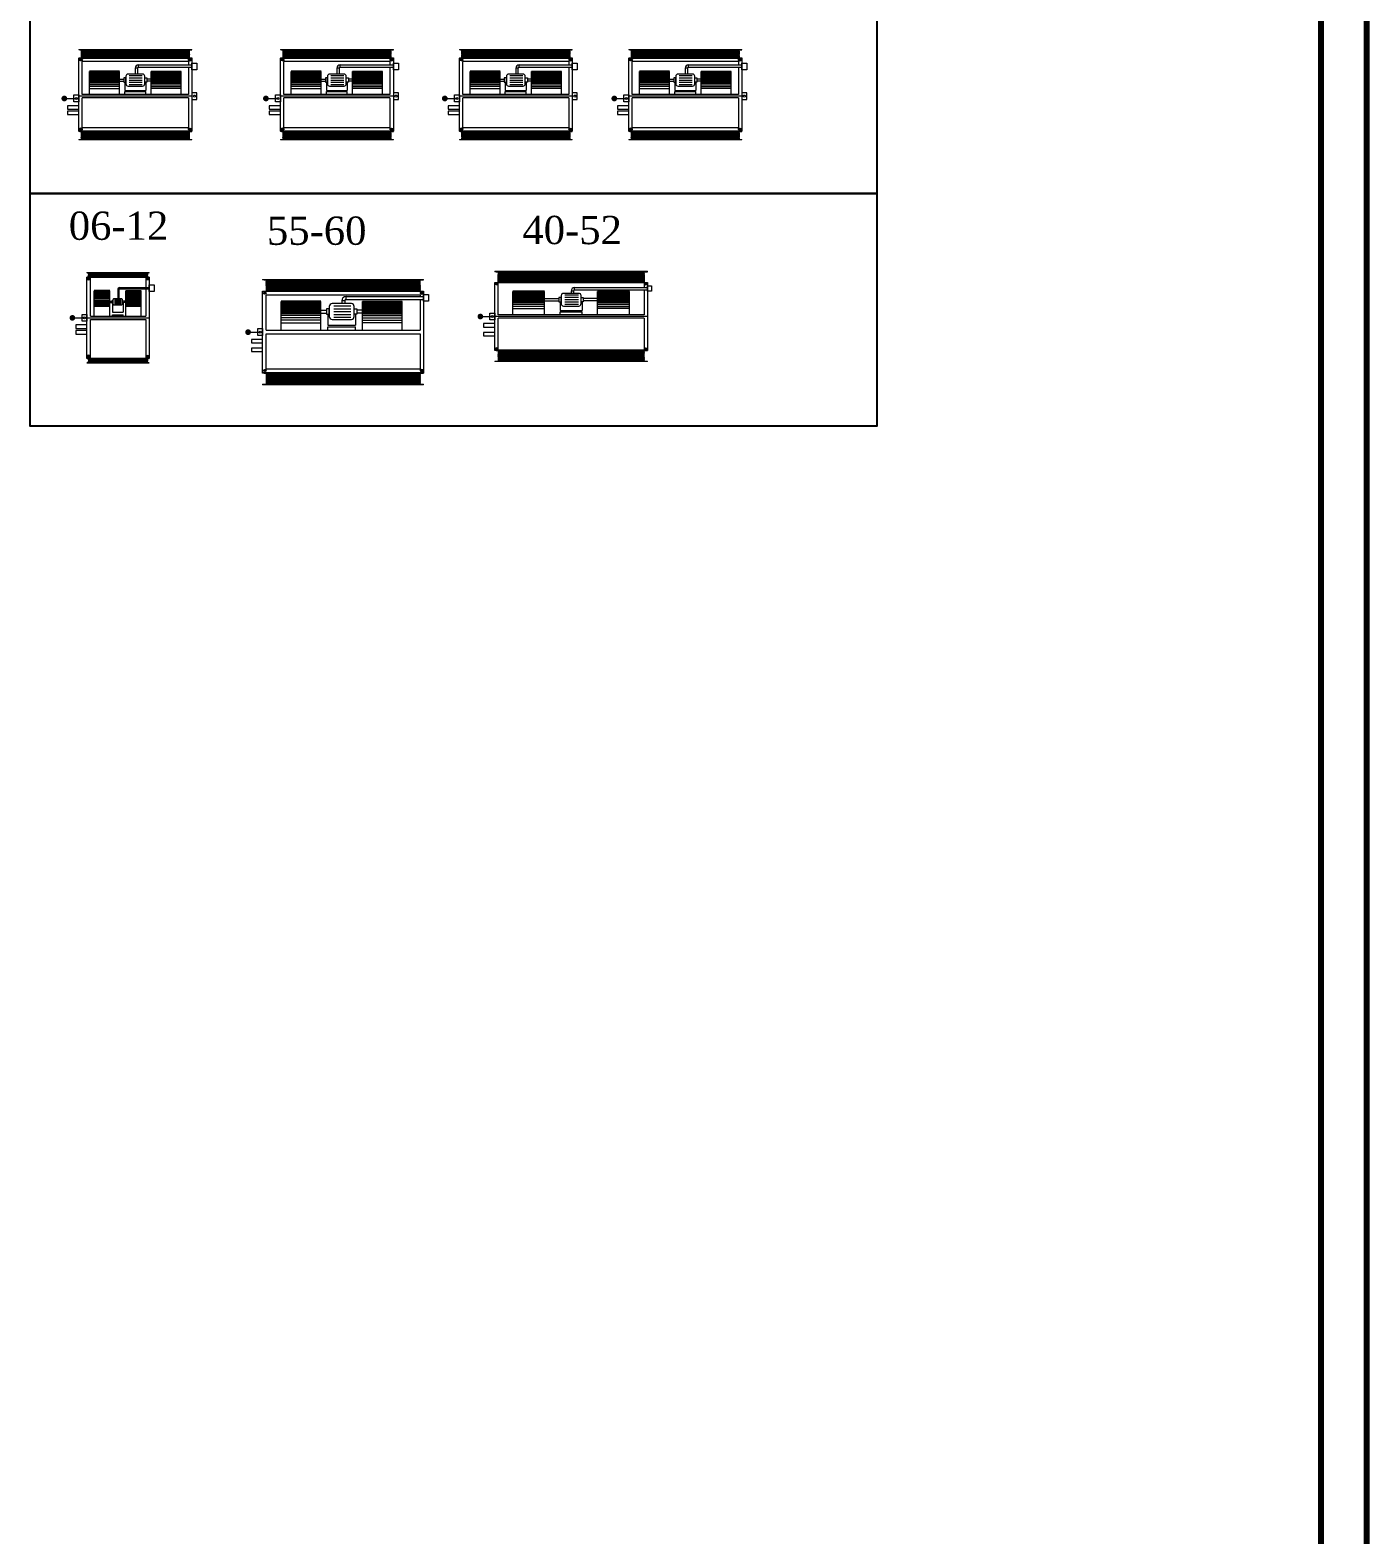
# Model space of a CAD drawing. Extents: x 847 to 949, y 444 to 823.
# Drawn here: x 931.52 to 943.35, y 785.35 to 798.67 of the extents above; entities that cross this region are included whole.
import ezdxf

# ---------------------------------------------------------------- set-up
doc = ezdxf.new("R2010")
doc.units = 0
doc.header["$MEASUREMENT"] = 0
doc.linetypes.add('DASHDOT', pattern=[25.4, 12.7, -6.35, 0, -6.35])
for name, color, linetype in [('01_AC-EQUIP', 206, 'CONTINUOUS'), ('M-DUCT-SA', 5, 'CONTINUOUS'), ('M-EQBMNT', 21, 'CONTINUOUS')]:
    doc.layers.add(name, color=color, linetype=linetype)
doc.layers.add('AC-TEXT', color=15, linetype='CONTINUOUS', lineweight=30)
doc.layers.add('UG-BORDER', color=20, linetype='CONTINUOUS', lineweight=80)
doc.styles.add('AC', font='romans.shx', dxfattribs={"height": 0.2})

# ---------------------------------------------------------------- blocks, each defined once
blk = doc.blocks.new('A$C56630B5C')
at = {"layer": '01_AC-EQUIP', "color": 2, "lineweight": 20}
for p, q in [((0.153, 0.799), (1.153, 0.799)), ((0.153, 0.799), (0.153, 0.796)), ((1.153, 0.796), (1.153, 0.799)), ((1.124, 0.796), (0.153, 0.796)), ((0.153, 0.726), (1.153, 0.726)), ((0.153, 0.726), (0.153, 0.723)), ((1.153, 0.723), (0.153, 0.723)), ((0.162, 0.796), (1.153, 0.796)), ((0.162, 0.726), (1.153, 0.726)), ((0.172, 0.793), (0.182, 0.796)), ((0.172, 0.793), (0.182, 0.789)), ((0.172, 0.786), (0.182, 0.789)), ((0.172, 0.786), (0.182, 0.783)), ((0.172, 0.78), (0.182, 0.783)), ((0.172, 0.78), (0.182, 0.777)), ((0.172, 0.774), (0.182, 0.777)), ((0.172, 0.774), (0.182, 0.77)), ((0.172, 0.767), (0.182, 0.77)), ((0.172, 0.767), (0.182, 0.764)), ((0.172, 0.761), (0.182, 0.764)), ((0.172, 0.761), (0.182, 0.758)), ((0.172, 0.755), (0.182, 0.758)), ((0.172, 0.755), (0.182, 0.751)), ((0.172, 0.748), (0.182, 0.751)), ((0.172, 0.748), (0.182, 0.745)), ((0.172, 0.742), (0.182, 0.745)), ((0.172, 0.742), (0.182, 0.739)), ((0.172, 0.736), (0.182, 0.739)), ((0.172, 0.736), (0.182, 0.732)), ((0.172, 0.729), (0.182, 0.732)), ((0.172, 0.729), (0.182, 0.726)), ((0.182, 0.789), (1.124, 0.789)), ((0.182, 0.783), (1.124, 0.783)), ((0.182, 0.777), (1.124, 0.777)), ((0.182, 0.77), (1.124, 0.77)), ((0.182, 0.764), (1.124, 0.764)), ((0.182, 0.758), (1.124, 0.758)), ((0.182, 0.751), (1.124, 0.751)), ((0.182, 0.745), (1.124, 0.745)), ((0.182, 0.739), (1.124, 0.739)), ((0.182, 0.732), (1.124, 0.732)), ((1.134, 0.793), (1.124, 0.796)), ((1.134, 0.793), (1.124, 0.789)), ((1.134, 0.786), (1.124, 0.789)), ((1.134, 0.786), (1.124, 0.783)), ((1.134, 0.78), (1.124, 0.783)), ((1.134, 0.78), (1.124, 0.777)), ((1.134, 0.774), (1.124, 0.777)), ((1.134, 0.774), (1.124, 0.77)), ((1.134, 0.767), (1.124, 0.77)), ((1.134, 0.767), (1.124, 0.764)), ((1.134, 0.761), (1.124, 0.764)), ((1.134, 0.761), (1.124, 0.758)), ((1.134, 0.755), (1.124, 0.758)), ((1.134, 0.755), (1.124, 0.751)), ((1.134, 0.748), (1.124, 0.751)), ((1.134, 0.748), (1.124, 0.745)), ((1.134, 0.742), (1.124, 0.745)), ((1.134, 0.742), (1.124, 0.739)), ((1.134, 0.736), (1.124, 0.739)), ((1.134, 0.736), (1.124, 0.732)), ((1.134, 0.729), (1.124, 0.732)), ((1.134, 0.729), (1.124, 0.726)), ((1.153, 0.723), (1.153, 0.726)), ((0.153, 0.077), (1.153, 0.077)), ((0.153, 0.077), (0.153, 0.073)), ((1.124, 0.073), (0.153, 0.073)), ((0.153, 0.004), (1.153, 0.004)), ((0.153, 0.004), (0.153, 0)), ((0.162, 0.073), (1.153, 0.073)), ((0.162, 0.004), (1.153, 0.004)), ((0.172, 0.07), (0.182, 0.073)), ((0.172, 0.07), (0.182, 0.067)), ((0.172, 0.064), (0.182, 0.067)), ((0.172, 0.064), (0.182, 0.06)), ((0.172, 0.057), (0.182, 0.06)), ((0.172, 0.057), (0.182, 0.054)), ((0.172, 0.051), (0.182, 0.054)), ((0.172, 0.051), (0.182, 0.048)), ((0.172, 0.045), (0.182, 0.048)), ((0.172, 0.045), (0.182, 0.041)), ((0.172, 0.038), (0.182, 0.041)), ((0.172, 0.038), (0.182, 0.035)), ((0.172, 0.032), (0.182, 0.035)), ((0.172, 0.032), (0.182, 0.029)), ((0.172, 0.026), (0.182, 0.029)), ((0.172, 0.026), (0.182, 0.023)), ((0.172, 0.019), (0.182, 0.023)), ((0.172, 0.019), (0.182, 0.016)), ((0.172, 0.013), (0.182, 0.016)), ((0.172, 0.013), (0.182, 0.01)), ((0.172, 0.007), (0.182, 0.01)), ((0.172, 0.007), (0.182, 0.004)), ((0.182, 0.067), (1.124, 0.067)), ((0.182, 0.06), (1.124, 0.06)), ((0.182, 0.054), (1.124, 0.054)), ((0.182, 0.048), (1.124, 0.048)), ((0.182, 0.041), (1.124, 0.041)), ((0.182, 0.035), (1.124, 0.035)), ((0.182, 0.029), (1.124, 0.029)), ((0.182, 0.023), (1.124, 0.023)), ((0.182, 0.016), (1.124, 0.016)), ((0.182, 0.01), (1.124, 0.01)), ((1.134, 0.07), (1.124, 0.073)), ((1.134, 0.07), (1.124, 0.067)), ((1.134, 0.064), (1.124, 0.067)), ((1.134, 0.064), (1.124, 0.06)), ((1.134, 0.057), (1.124, 0.06)), ((1.134, 0.057), (1.124, 0.054)), ((1.134, 0.051), (1.124, 0.054)), ((1.134, 0.051), (1.124, 0.048)), ((1.134, 0.045), (1.124, 0.048)), ((1.134, 0.045), (1.124, 0.041)), ((1.134, 0.038), (1.124, 0.041)), ((1.134, 0.038), (1.124, 0.035)), ((1.134, 0.032), (1.124, 0.035)), ((1.134, 0.032), (1.124, 0.029)), ((1.134, 0.026), (1.124, 0.029)), ((1.134, 0.026), (1.124, 0.023)), ((1.134, 0.019), (1.124, 0.023)), ((1.134, 0.019), (1.124, 0.016)), ((1.134, 0.013), (1.124, 0.016)), ((1.134, 0.013), (1.124, 0.01)), ((1.134, 0.007), (1.124, 0.01)), ((1.134, 0.007), (1.124, 0.004)), ((1.153, 0.073), (1.153, 0.077)), ((1.153, 0), (1.153, 0.004)), ((1.153, 0), (0.153, 0))]:
    blk.add_line(p, q, dxfattribs=at)
at = {"layer": '01_AC-EQUIP', "color": 1, "lineweight": 20}
for p, q in [((0.153, 0.723), (1.153, 0.723)), ((0.154, 0.709), (0.188, 0.709)), ((0.172, 0.72), (0.172, 0.698)), ((1.123, 0.693), (0.183, 0.693)), ((1.153, 0.709), (1.119, 0.709)), ((1.135, 0.72), (1.135, 0.698)), ((0.248, 0.403), (0.248, 0.604)), ((0.513, 0.604), (0.248, 0.604)), ((0.513, 0.603), (0.248, 0.603)), ((0.513, 0.601), (0.248, 0.601)), ((0.513, 0.6), (0.248, 0.6)), ((0.513, 0.597), (0.248, 0.597)), ((0.513, 0.595), (0.248, 0.595)), ((0.513, 0.592), (0.248, 0.592)), ((0.513, 0.589), (0.248, 0.589)), ((0.513, 0.586), (0.248, 0.586)), ((0.513, 0.581), (0.248, 0.581)), ((0.513, 0.575), (0.248, 0.575)), ((0.513, 0.569), (0.248, 0.569)), ((0.513, 0.562), (0.248, 0.562)), ((0.513, 0.555), (0.248, 0.555)), ((0.513, 0.547), (0.248, 0.547)), ((0.513, 0.542), (0.248, 0.542)), ((0.513, 0.536), (0.248, 0.536)), ((0.513, 0.403), (0.513, 0.604)), ((0.513, 0.539), (0.551, 0.539)), ((0.714, 0.566), (0.599, 0.566)), ((0.714, 0.546), (0.599, 0.546)), ((0.653, 0.634), (0.653, 0.583)), ((0.672, 0.634), (0.653, 0.634)), ((0.672, 0.634), (0.672, 0.583)), ((0.682, 0.663), (1.153, 0.663)), ((0.682, 0.644), (0.682, 0.663)), ((0.682, 0.644), (1.153, 0.644)), ((0.792, 0.539), (0.755, 0.539)), ((0.792, 0.403), (0.792, 0.604)), ((0.792, 0.604), (1.058, 0.604)), ((0.792, 0.603), (1.058, 0.603)), ((0.792, 0.601), (1.058, 0.601)), ((0.792, 0.6), (1.058, 0.6)), ((0.792, 0.597), (1.058, 0.597)), ((0.792, 0.595), (1.058, 0.595)), ((0.792, 0.592), (1.058, 0.592)), ((0.792, 0.589), (1.058, 0.589)), ((0.792, 0.586), (1.058, 0.586)), ((0.792, 0.581), (1.058, 0.581)), ((0.792, 0.575), (1.058, 0.575)), ((0.792, 0.569), (1.058, 0.569)), ((0.792, 0.562), (1.058, 0.562)), ((0.792, 0.555), (1.058, 0.555)), ((0.792, 0.547), (1.058, 0.547)), ((0.792, 0.542), (1.058, 0.542)), ((0.792, 0.536), (1.058, 0.536)), ((1.058, 0.403), (1.058, 0.604)), ((0.513, 0.528), (0.248, 0.528)), ((0.513, 0.521), (0.248, 0.521)), ((0.513, 0.514), (0.248, 0.514)), ((0.513, 0.502), (0.248, 0.502)), ((0.513, 0.487), (0.248, 0.487)), ((0.513, 0.473), (0.248, 0.473)), ((0.248, 0.454), (0.513, 0.454)), ((0.513, 0.52), (0.551, 0.52)), ((0.56, 0.511), (0.56, 0.438)), ((0.56, 0.438), (0.745, 0.438)), ((0.56, 0.427), (0.745, 0.427)), ((0.56, 0.403), (0.56, 0.427)), ((0.714, 0.527), (0.599, 0.527)), ((0.714, 0.508), (0.599, 0.508)), ((0.714, 0.488), (0.599, 0.488)), ((0.745, 0.511), (0.745, 0.438)), ((0.745, 0.403), (0.745, 0.427)), ((0.792, 0.52), (0.755, 0.52)), ((0.792, 0.528), (1.058, 0.528)), ((0.792, 0.521), (1.058, 0.521)), ((0.792, 0.514), (1.058, 0.514)), ((0.792, 0.502), (1.058, 0.502)), ((0.792, 0.487), (1.058, 0.487)), ((0.792, 0.473), (1.058, 0.473)), ((1.058, 0.454), (0.792, 0.454)), ((1.153, 0.388), (0.153, 0.388)), ((1.123, 0.373), (0.183, 0.373)), ((1.153, 0.077), (0.153, 0.077)), ((0.154, 0.094), (0.188, 0.094)), ((0.187, 0.092), (0.156, 0.092)), ((0.171, 0.102), (0.171, 0.082)), ((0.172, 0.083), (0.172, 0.105)), ((1.123, 0.107), (0.183, 0.107)), ((1.153, 0.094), (1.119, 0.094)), ((1.135, 0.083), (1.135, 0.105))]:
    blk.add_line(p, q, dxfattribs=at)
at = {"layer": '01_AC-EQUIP', "color": 1, "linetype": 'DASHDOT', "lineweight": 20}
for p, q in [((0.513, 0.547), (0.248, 0.547)), ((0.792, 0.547), (1.058, 0.547))]:
    blk.add_line(p, q, dxfattribs=at)
at = {"layer": '01_AC-EQUIP', "color": 4, "lineweight": 20}
blk.add_line((0.025, 0.367), (0.131, 0.367), dxfattribs=at)
at = {"layer": '01_AC-EQUIP', "color": 1, "lineweight": 20}
for points in [[(0.153, 0.077), (0.153, 0.723)], [(1.123, 0.403), (0.183, 0.403), (0.183, 0.693)], [(1.123, 0.693), (1.123, 0.663)], [(1.153, 0.726), (1.153, 0.077)], [(1.123, 0.644), (1.123, 0.403)], [(0.183, 0.107), (0.183, 0.373)], [(1.123, 0.373), (1.123, 0.107)]]:
    blk.add_lwpolyline(points, dxfattribs=at)
for points in [[(1.197, 0.62), (1.153, 0.62), (1.153, 0.68), (1.197, 0.68)], [(0.569, 0.548), (0.551, 0.548), (0.551, 0.511), (0.569, 0.511)], [(0.736, 0.548), (0.755, 0.548), (0.755, 0.511), (0.736, 0.511)], [(1.197, 0.418), (1.153, 0.418), (1.153, 0.358), (1.197, 0.358)], [(0.109, 0.398), (0.153, 0.398), (0.153, 0.338), (0.109, 0.338)]]:
    blk.add_lwpolyline(points, close=True, dxfattribs=at)
blk.add_lwpolyline([(0.717, 0.583), (0.589, 0.583, 0.414214), (0.569, 0.563), (0.569, 0.496, 0.414214), (0.589, 0.476), (0.717, 0.476, 0.414214), (0.736, 0.496), (0.736, 0.563, 0.414214)], format="xyb", close=True, dxfattribs=at)
at = {"layer": '01_AC-EQUIP', "color": 4, "lineweight": 20, "const_width": 0.0252}
blk.add_lwpolyline([(0.027, 0.354, 1), (0.022, 0.379, 1)], format="xyb", close=True, dxfattribs=at)
at = {"layer": '01_AC-EQUIP', "color": 5, "lineweight": 20}
blk.add_lwpolyline([(0.153, 0.273), (0.153, 0.303), (0.053, 0.303), (0.053, 0.273)], close=True, dxfattribs=at)
at = {"layer": '01_AC-EQUIP', "color": 6, "lineweight": 20}
blk.add_lwpolyline([(0.153, 0.224), (0.153, 0.254), (0.053, 0.254), (0.053, 0.224)], close=True, dxfattribs=at)
at = {"layer": '01_AC-EQUIP', "color": 1, "lineweight": 20}
for centre in [(0.131, 0.367), (1.176, 0.388)]:
    blk.add_circle(centre, 0.00932, dxfattribs=at)
for radius in [0.0291, 0.0097]:
    blk.add_arc((0.682, 0.634), radius, 90.0006, 180.0006, dxfattribs=at)
for centre, major_axis, start_param, end_param in [((0.172, 0.709), (0.0136, 0), -1.570796, 4.712389), ((0.172, 0.709), (0.00775, 0), 3.141593, 9.424778), ((1.135, 0.094), (-0.0136, 0), -1.570796, 4.712389), ((1.135, 0.094), (-0.00775, 0), 3.141593, 9.424778)]:
    blk.add_ellipse(centre, major_axis=major_axis, ratio=0.646018, start_param=start_param, end_param=end_param, dxfattribs=at)
at = {"layer": '01_AC-EQUIP', "color": 1, "lineweight": 20, "extrusion": (0, 0, -1)}
for centre, major_axis, start_param, end_param in [((1.135, 0.709), (-0.0136, 0), -1.570796, 4.712389), ((1.135, 0.709), (-0.00775, 0), 3.141593, 9.424778), ((0.172, 0.094), (0.0136, 0), -1.570796, 4.712389), ((0.171, 0.092), (-0.0124, 0), -1.570796, 4.712389), ((0.172, 0.094), (0.00775, 0), 3.141593, 9.424778), ((0.171, 0.092), (-0.00705, 0), 3.141593, 9.424778)]:
    blk.add_ellipse(centre, major_axis=major_axis, ratio=0.646018, start_param=start_param, end_param=end_param, dxfattribs=at)
at = {"layer": 'M-EQBMNT', "color": 21, "linetype": 'ByBlock', "ltscale": 1.5}
for p, q in [((0.513, 0.604), (0.248, 0.604)), ((0.792, 0.604), (1.058, 0.604))]:
    blk.add_line(p, q, dxfattribs=at)
blk = doc.blocks.new('A$C220E142C')
at = {"layer": '01_AC-EQUIP', "color": 2, "lineweight": 20}
for p, q in [((0.154, 0.8), (0.704, 0.8)), ((0.154, 0.8), (0.154, 0.798)), ((0.704, 0.798), (0.704, 0.8)), ((0.688, 0.798), (0.154, 0.798)), ((0.154, 0.76), (0.704, 0.76)), ((0.154, 0.76), (0.154, 0.758)), ((0.704, 0.758), (0.154, 0.758)), ((0.159, 0.798), (0.704, 0.798)), ((0.159, 0.76), (0.704, 0.76)), ((0.164, 0.796), (0.169, 0.798)), ((0.164, 0.796), (0.169, 0.795)), ((0.164, 0.793), (0.169, 0.795)), ((0.164, 0.793), (0.169, 0.791)), ((0.164, 0.789), (0.169, 0.791)), ((0.164, 0.789), (0.169, 0.788)), ((0.164, 0.786), (0.169, 0.788)), ((0.164, 0.786), (0.169, 0.784)), ((0.164, 0.782), (0.169, 0.784)), ((0.164, 0.782), (0.169, 0.781)), ((0.164, 0.779), (0.169, 0.781)), ((0.164, 0.779), (0.169, 0.777)), ((0.164, 0.775), (0.169, 0.777)), ((0.164, 0.775), (0.169, 0.774)), ((0.164, 0.772), (0.169, 0.774)), ((0.164, 0.772), (0.169, 0.77)), ((0.164, 0.768), (0.169, 0.77)), ((0.164, 0.768), (0.169, 0.767)), ((0.164, 0.765), (0.169, 0.767)), ((0.164, 0.765), (0.169, 0.763)), ((0.164, 0.762), (0.169, 0.763)), ((0.164, 0.762), (0.169, 0.76)), ((0.169, 0.795), (0.688, 0.795)), ((0.169, 0.791), (0.688, 0.791)), ((0.169, 0.788), (0.688, 0.788)), ((0.169, 0.784), (0.688, 0.784)), ((0.169, 0.781), (0.688, 0.781)), ((0.169, 0.777), (0.688, 0.777)), ((0.169, 0.774), (0.688, 0.774)), ((0.169, 0.77), (0.688, 0.77)), ((0.169, 0.767), (0.688, 0.767)), ((0.169, 0.763), (0.688, 0.763)), ((0.693, 0.796), (0.688, 0.798)), ((0.693, 0.796), (0.688, 0.795)), ((0.693, 0.793), (0.688, 0.795)), ((0.693, 0.793), (0.688, 0.791)), ((0.693, 0.789), (0.688, 0.791)), ((0.693, 0.789), (0.688, 0.788)), ((0.693, 0.786), (0.688, 0.788)), ((0.693, 0.786), (0.688, 0.784)), ((0.693, 0.782), (0.688, 0.784)), ((0.693, 0.782), (0.688, 0.781)), ((0.693, 0.779), (0.688, 0.781)), ((0.693, 0.779), (0.688, 0.777)), ((0.693, 0.775), (0.688, 0.777)), ((0.693, 0.775), (0.688, 0.774)), ((0.693, 0.772), (0.688, 0.774)), ((0.693, 0.772), (0.688, 0.77)), ((0.693, 0.768), (0.688, 0.77)), ((0.693, 0.768), (0.688, 0.767)), ((0.693, 0.765), (0.688, 0.767)), ((0.693, 0.765), (0.688, 0.763)), ((0.693, 0.762), (0.688, 0.763)), ((0.693, 0.762), (0.688, 0.76)), ((0.704, 0.758), (0.704, 0.76)), ((0.154, 0.042), (0.704, 0.042)), ((0.154, 0.042), (0.154, 0.04)), ((0.688, 0.04), (0.154, 0.04)), ((0.154, 0.002), (0.704, 0.002)), ((0.154, 0.002), (0.154, 0)), ((0.159, 0.04), (0.704, 0.04)), ((0.159, 0.002), (0.704, 0.002)), ((0.164, 0.038), (0.169, 0.04)), ((0.164, 0.038), (0.169, 0.037)), ((0.164, 0.035), (0.169, 0.037)), ((0.164, 0.035), (0.169, 0.033)), ((0.164, 0.032), (0.169, 0.033)), ((0.164, 0.032), (0.169, 0.03)), ((0.164, 0.028), (0.169, 0.03)), ((0.164, 0.028), (0.169, 0.026)), ((0.164, 0.025), (0.169, 0.026)), ((0.164, 0.025), (0.169, 0.023)), ((0.164, 0.021), (0.169, 0.023)), ((0.164, 0.021), (0.169, 0.019)), ((0.164, 0.018), (0.169, 0.019)), ((0.164, 0.018), (0.169, 0.016)), ((0.164, 0.014), (0.169, 0.016)), ((0.164, 0.014), (0.169, 0.012)), ((0.164, 0.011), (0.169, 0.012)), ((0.164, 0.011), (0.169, 0.009)), ((0.164, 0.007), (0.169, 0.009)), ((0.164, 0.007), (0.169, 0.005)), ((0.164, 0.004), (0.169, 0.005)), ((0.164, 0.004), (0.169, 0.002)), ((0.169, 0.037), (0.688, 0.037)), ((0.169, 0.033), (0.688, 0.033)), ((0.169, 0.03), (0.688, 0.03)), ((0.169, 0.026), (0.688, 0.026)), ((0.169, 0.023), (0.688, 0.023)), ((0.169, 0.019), (0.688, 0.019)), ((0.169, 0.016), (0.688, 0.016)), ((0.169, 0.012), (0.688, 0.012)), ((0.169, 0.009), (0.688, 0.009)), ((0.169, 0.005), (0.688, 0.005)), ((0.693, 0.038), (0.688, 0.04)), ((0.693, 0.038), (0.688, 0.037)), ((0.693, 0.035), (0.688, 0.037)), ((0.693, 0.035), (0.688, 0.033)), ((0.693, 0.032), (0.688, 0.033)), ((0.693, 0.032), (0.688, 0.03)), ((0.693, 0.028), (0.688, 0.03)), ((0.693, 0.028), (0.688, 0.026)), ((0.693, 0.025), (0.688, 0.026)), ((0.693, 0.025), (0.688, 0.023)), ((0.693, 0.021), (0.688, 0.023)), ((0.693, 0.021), (0.688, 0.019)), ((0.693, 0.018), (0.688, 0.019)), ((0.693, 0.018), (0.688, 0.016)), ((0.693, 0.014), (0.688, 0.016)), ((0.693, 0.014), (0.688, 0.012)), ((0.693, 0.011), (0.688, 0.012)), ((0.693, 0.011), (0.688, 0.009)), ((0.693, 0.007), (0.688, 0.009)), ((0.693, 0.007), (0.688, 0.005)), ((0.693, 0.004), (0.688, 0.005)), ((0.693, 0.004), (0.688, 0.002)), ((0.704, 0.04), (0.704, 0.042)), ((0.704, 0), (0.704, 0.002)), ((0.704, 0), (0.154, 0))]:
    blk.add_line(p, q, dxfattribs=at)
at = {"layer": '01_AC-EQUIP', "color": 1, "lineweight": 20}
for p, q in [((0.187, 0.745), (0.153, 0.745)), ((0.169, 0.757), (0.169, 0.735)), ((0.441, 0.667), (0.704, 0.667)), ((0.441, 0.657), (0.441, 0.667)), ((0.706, 0.746), (0.672, 0.746)), ((0.689, 0.757), (0.689, 0.735)), ((0.219, 0.415), (0.219, 0.637)), ((0.355, 0.637), (0.219, 0.637)), ((0.355, 0.636), (0.219, 0.636)), ((0.355, 0.635), (0.219, 0.635)), ((0.355, 0.634), (0.219, 0.634)), ((0.355, 0.633), (0.219, 0.633)), ((0.355, 0.632), (0.219, 0.632)), ((0.355, 0.631), (0.219, 0.631)), ((0.355, 0.629), (0.219, 0.629)), ((0.355, 0.627), (0.219, 0.627)), ((0.355, 0.625), (0.219, 0.625)), ((0.355, 0.622), (0.219, 0.622)), ((0.355, 0.619), (0.219, 0.619)), ((0.355, 0.615), (0.219, 0.615)), ((0.355, 0.611), (0.219, 0.611)), ((0.355, 0.608), (0.219, 0.608)), ((0.355, 0.605), (0.219, 0.605)), ((0.355, 0.602), (0.219, 0.602)), ((0.355, 0.598), (0.219, 0.598)), ((0.355, 0.594), (0.219, 0.594)), ((0.355, 0.59), (0.219, 0.59)), ((0.355, 0.585), (0.219, 0.585)), ((0.355, 0.577), (0.219, 0.577)), ((0.355, 0.57), (0.219, 0.57)), ((0.219, 0.56), (0.355, 0.56)), ((0.219, 0.551), (0.355, 0.551)), ((0.219, 0.541), (0.355, 0.541)), ((0.355, 0.415), (0.355, 0.637)), ((0.355, 0.546), (0.374, 0.546)), ((0.355, 0.536), (0.374, 0.536)), ((0.458, 0.56), (0.399, 0.56)), ((0.458, 0.55), (0.399, 0.55)), ((0.458, 0.54), (0.399, 0.54)), ((0.427, 0.652), (0.427, 0.568)), ((0.437, 0.652), (0.427, 0.652)), ((0.437, 0.652), (0.437, 0.568)), ((0.441, 0.657), (0.704, 0.657)), ((0.498, 0.546), (0.479, 0.546)), ((0.498, 0.536), (0.479, 0.536)), ((0.498, 0.415), (0.498, 0.637)), ((0.498, 0.637), (0.634, 0.637)), ((0.498, 0.636), (0.634, 0.636)), ((0.498, 0.635), (0.634, 0.635)), ((0.498, 0.634), (0.634, 0.634)), ((0.498, 0.633), (0.634, 0.633)), ((0.498, 0.632), (0.634, 0.632)), ((0.498, 0.631), (0.634, 0.631)), ((0.498, 0.629), (0.634, 0.629)), ((0.498, 0.627), (0.634, 0.627)), ((0.498, 0.625), (0.634, 0.625)), ((0.498, 0.622), (0.634, 0.622)), ((0.498, 0.619), (0.634, 0.619)), ((0.498, 0.615), (0.634, 0.615)), ((0.498, 0.611), (0.634, 0.611)), ((0.498, 0.608), (0.634, 0.608)), ((0.498, 0.605), (0.634, 0.605)), ((0.498, 0.602), (0.634, 0.602)), ((0.498, 0.598), (0.634, 0.598)), ((0.498, 0.594), (0.634, 0.594)), ((0.498, 0.59), (0.634, 0.59)), ((0.498, 0.585), (0.634, 0.585)), ((0.498, 0.577), (0.634, 0.577)), ((0.498, 0.57), (0.634, 0.57)), ((0.634, 0.56), (0.498, 0.56)), ((0.498, 0.56), (0.634, 0.56)), ((0.498, 0.551), (0.634, 0.551)), ((0.498, 0.541), (0.634, 0.541)), ((0.634, 0.415), (0.634, 0.637)), ((0.154, 0.4), (0.704, 0.4)), ((0.184, 0.415), (0.674, 0.415)), ((0.219, 0.532), (0.355, 0.532)), ((0.219, 0.522), (0.355, 0.522)), ((0.219, 0.513), (0.355, 0.513)), ((0.219, 0.503), (0.355, 0.503)), ((0.379, 0.532), (0.379, 0.45)), ((0.379, 0.45), (0.474, 0.45)), ((0.379, 0.427), (0.474, 0.427)), ((0.379, 0.415), (0.379, 0.427)), ((0.458, 0.53), (0.399, 0.53)), ((0.458, 0.52), (0.399, 0.52)), ((0.474, 0.532), (0.474, 0.45)), ((0.474, 0.415), (0.474, 0.427)), ((0.498, 0.532), (0.634, 0.532)), ((0.498, 0.522), (0.634, 0.522)), ((0.498, 0.513), (0.634, 0.513)), ((0.498, 0.503), (0.634, 0.503)), ((0.184, 0.385), (0.674, 0.385)), ((0.187, 0.059), (0.153, 0.059)), ((0.169, 0.07), (0.169, 0.048)), ((0.706, 0.056), (0.672, 0.056)), ((0.689, 0.068), (0.689, 0.046))]:
    blk.add_line(p, q, dxfattribs=at)
at = {"layer": '01_AC-EQUIP', "color": 1, "linetype": 'DASHDOT', "lineweight": 20}
for p, q in [((0.355, 0.608), (0.219, 0.608)), ((0.498, 0.608), (0.634, 0.608))]:
    blk.add_line(p, q, dxfattribs=at)
at = {"layer": '01_AC-EQUIP', "color": 4, "lineweight": 20}
blk.add_line((0.025, 0.399), (0.131, 0.399), dxfattribs=at)
at = {"layer": '01_AC-EQUIP', "color": 1, "lineweight": 20}
for points in [[(0.154, 0.04), (0.154, 0.76)], [(0.184, 0.415), (0.184, 0.758)], [(0.674, 0.758), (0.674, 0.667)], [(0.704, 0.76), (0.704, 0.04)], [(0.674, 0.657), (0.674, 0.415)], [(0.184, 0.042), (0.184, 0.385)], [(0.674, 0.385), (0.674, 0.042)]]:
    blk.add_lwpolyline(points, dxfattribs=at)
for points in [[(0.748, 0.632), (0.704, 0.632), (0.704, 0.692), (0.748, 0.692)], [(0.384, 0.551), (0.374, 0.551), (0.374, 0.532), (0.384, 0.532)], [(0.469, 0.551), (0.479, 0.551), (0.479, 0.532), (0.469, 0.532)], [(0.11, 0.43), (0.154, 0.43), (0.154, 0.37), (0.11, 0.37)]]:
    blk.add_lwpolyline(points, close=True, dxfattribs=at)
blk.add_lwpolyline([(0.459, 0.568), (0.394, 0.568, 0.414214), (0.384, 0.558), (0.384, 0.524, 0.414214), (0.394, 0.514), (0.459, 0.514, 0.414214), (0.469, 0.524), (0.469, 0.558, 0.414214)], format="xyb", close=True, dxfattribs=at)
at = {"layer": '01_AC-EQUIP', "color": 4, "lineweight": 20, "const_width": 0.0252}
blk.add_lwpolyline([(0.028, 0.387, 1), (0.022, 0.411, 1)], format="xyb", close=True, dxfattribs=at)
at = {"layer": '01_AC-EQUIP', "color": 5, "lineweight": 20}
blk.add_lwpolyline([(0.154, 0.306), (0.154, 0.336), (0.054, 0.336), (0.054, 0.306)], close=True, dxfattribs=at)
at = {"layer": '01_AC-EQUIP', "color": 6, "lineweight": 20}
blk.add_lwpolyline([(0.154, 0.256), (0.154, 0.286), (0.054, 0.286), (0.054, 0.256)], close=True, dxfattribs=at)
at = {"layer": '01_AC-EQUIP', "color": 1, "lineweight": 20}
blk.add_circle((0.131, 0.399), 0.00932, dxfattribs=at)
for radius in [0.0149, 0.00497]:
    blk.add_arc((0.441, 0.652), radius, 90.0006, 180.0006, dxfattribs=at)
at = {"layer": '01_AC-EQUIP', "color": 1, "lineweight": 20, "extrusion": (0, 0, -1)}
for centre, major_axis, start_param, end_param in [((0.169, 0.745), (-0.0136, 0), -1.570796, 4.712389), ((0.169, 0.745), (-0.00775, 0), 3.141593, 9.424778), ((0.689, 0.746), (-0.0136, 0), -1.570796, 4.712389), ((0.689, 0.746), (-0.00775, 0), 3.141593, 9.424778), ((0.169, 0.059), (-0.0136, 0), -1.570796, 4.712389), ((0.169, 0.059), (-0.00775, 0), 3.141593, 9.424778), ((0.689, 0.056), (-0.0136, 0), -1.570796, 4.712389), ((0.689, 0.056), (-0.00775, 0), 3.141593, 9.424778)]:
    blk.add_ellipse(centre, major_axis=major_axis, ratio=0.646018, start_param=start_param, end_param=end_param, dxfattribs=at)
at = {"layer": 'M-EQBMNT', "color": 21, "linetype": 'ByBlock', "ltscale": 1.5}
for p, q in [((0.355, 0.637), (0.219, 0.637)), ((0.498, 0.637), (0.634, 0.637))]:
    blk.add_line(p, q, dxfattribs=at)
blk = doc.blocks.new('A$C0F5A1675')
at = {"layer": '01_AC-EQUIP', "color": 2, "lineweight": 20}
for p, q in [((0.153, 0.933), (1.578, 0.933)), ((0.153, 0.933), (0.153, 0.928)), ((1.578, 0.928), (1.578, 0.933)), ((1.537, 0.928), (0.153, 0.928)), ((0.153, 0.829), (1.578, 0.829)), ((0.153, 0.829), (0.153, 0.824)), ((1.578, 0.824), (0.153, 0.824)), ((0.166, 0.928), (1.578, 0.928)), ((0.166, 0.829), (1.578, 0.829)), ((0.18, 0.923), (0.194, 0.928)), ((0.18, 0.923), (0.194, 0.919)), ((0.18, 0.914), (0.194, 0.919)), ((0.18, 0.914), (0.194, 0.91)), ((0.18, 0.905), (0.194, 0.91)), ((0.18, 0.905), (0.194, 0.901)), ((0.18, 0.896), (0.194, 0.901)), ((0.18, 0.896), (0.194, 0.892)), ((0.18, 0.887), (0.194, 0.892)), ((0.18, 0.887), (0.194, 0.883)), ((0.18, 0.878), (0.194, 0.883)), ((0.18, 0.878), (0.194, 0.874)), ((0.18, 0.869), (0.194, 0.874)), ((0.18, 0.869), (0.194, 0.865)), ((0.18, 0.86), (0.194, 0.865)), ((0.18, 0.86), (0.194, 0.856)), ((0.18, 0.851), (0.194, 0.856)), ((0.18, 0.851), (0.194, 0.847)), ((0.18, 0.842), (0.194, 0.847)), ((0.18, 0.842), (0.194, 0.838)), ((0.18, 0.833), (0.194, 0.838)), ((0.18, 0.833), (0.194, 0.829)), ((0.194, 0.919), (1.537, 0.919)), ((0.194, 0.91), (1.537, 0.91)), ((0.194, 0.901), (1.537, 0.901)), ((0.194, 0.892), (1.537, 0.892)), ((0.194, 0.883), (1.537, 0.883)), ((0.194, 0.874), (1.537, 0.874)), ((0.194, 0.865), (1.537, 0.865)), ((0.194, 0.856), (1.537, 0.856)), ((0.194, 0.847), (1.537, 0.847)), ((0.194, 0.838), (1.537, 0.838)), ((1.551, 0.923), (1.537, 0.928)), ((1.551, 0.923), (1.537, 0.919)), ((1.551, 0.914), (1.537, 0.919)), ((1.551, 0.914), (1.537, 0.91)), ((1.551, 0.905), (1.537, 0.91)), ((1.551, 0.905), (1.537, 0.901)), ((1.551, 0.896), (1.537, 0.901)), ((1.551, 0.896), (1.537, 0.892)), ((1.551, 0.887), (1.537, 0.892)), ((1.551, 0.887), (1.537, 0.883)), ((1.551, 0.878), (1.537, 0.883)), ((1.551, 0.878), (1.537, 0.874)), ((1.551, 0.869), (1.537, 0.874)), ((1.551, 0.869), (1.537, 0.865)), ((1.551, 0.86), (1.537, 0.865)), ((1.551, 0.86), (1.537, 0.856)), ((1.551, 0.851), (1.537, 0.856)), ((1.551, 0.851), (1.537, 0.847)), ((1.551, 0.842), (1.537, 0.847)), ((1.551, 0.842), (1.537, 0.838)), ((1.551, 0.833), (1.537, 0.838)), ((1.551, 0.833), (1.537, 0.829)), ((1.578, 0.824), (1.578, 0.829)), ((0.153, 0.109), (1.578, 0.109)), ((0.153, 0.109), (0.153, 0.104)), ((1.537, 0.104), (0.153, 0.104)), ((0.153, 0.005), (1.578, 0.005)), ((0.153, 0.005), (0.153, 0)), ((0.166, 0.104), (1.578, 0.104)), ((0.166, 0.005), (1.578, 0.005)), ((0.18, 0.1), (0.194, 0.104)), ((0.18, 0.1), (0.194, 0.095)), ((0.18, 0.091), (0.194, 0.095)), ((0.18, 0.091), (0.194, 0.086)), ((0.18, 0.082), (0.194, 0.086)), ((0.18, 0.082), (0.194, 0.077)), ((0.18, 0.073), (0.194, 0.077)), ((0.18, 0.073), (0.194, 0.068)), ((0.18, 0.064), (0.194, 0.068)), ((0.18, 0.064), (0.194, 0.059)), ((0.18, 0.055), (0.194, 0.059)), ((0.18, 0.055), (0.194, 0.05)), ((0.18, 0.046), (0.194, 0.05)), ((0.18, 0.046), (0.194, 0.041)), ((0.18, 0.037), (0.194, 0.041)), ((0.18, 0.037), (0.194, 0.032)), ((0.18, 0.028), (0.194, 0.032)), ((0.18, 0.028), (0.194, 0.023)), ((0.18, 0.019), (0.194, 0.023)), ((0.18, 0.019), (0.194, 0.014)), ((0.18, 0.01), (0.194, 0.014)), ((0.18, 0.01), (0.194, 0.005)), ((0.194, 0.095), (1.537, 0.095)), ((0.194, 0.086), (1.537, 0.086)), ((0.194, 0.077), (1.537, 0.077)), ((0.194, 0.068), (1.537, 0.068)), ((0.194, 0.059), (1.537, 0.059)), ((0.194, 0.05), (1.537, 0.05)), ((0.194, 0.041), (1.537, 0.041)), ((0.194, 0.032), (1.537, 0.032)), ((0.194, 0.023), (1.537, 0.023)), ((0.194, 0.014), (1.537, 0.014)), ((1.551, 0.1), (1.537, 0.104)), ((1.551, 0.1), (1.537, 0.095)), ((1.551, 0.091), (1.537, 0.095)), ((1.551, 0.091), (1.537, 0.086)), ((1.551, 0.082), (1.537, 0.086)), ((1.551, 0.082), (1.537, 0.077)), ((1.551, 0.073), (1.537, 0.077)), ((1.551, 0.073), (1.537, 0.068)), ((1.551, 0.064), (1.537, 0.068)), ((1.551, 0.064), (1.537, 0.059)), ((1.551, 0.055), (1.537, 0.059)), ((1.551, 0.055), (1.537, 0.05)), ((1.551, 0.046), (1.537, 0.05)), ((1.551, 0.046), (1.537, 0.041)), ((1.551, 0.037), (1.537, 0.041)), ((1.551, 0.037), (1.537, 0.032)), ((1.551, 0.028), (1.537, 0.032)), ((1.551, 0.028), (1.537, 0.023)), ((1.551, 0.019), (1.537, 0.023)), ((1.551, 0.019), (1.537, 0.014)), ((1.551, 0.01), (1.537, 0.014)), ((1.551, 0.01), (1.537, 0.005)), ((1.578, 0.104), (1.578, 0.109)), ((1.578, 0), (1.578, 0.005)), ((1.578, 0), (0.153, 0))]:
    blk.add_line(p, q, dxfattribs=at)
at = {"layer": '01_AC-EQUIP', "color": 1, "lineweight": 20}
for p, q in [((0.153, 0.811), (0.187, 0.811)), ((0.171, 0.822), (0.171, 0.8)), ((1.578, 0.811), (1.544, 0.811)), ((1.561, 0.822), (1.561, 0.8)), ((1.548, 0.794), (0.183, 0.794)), ((0.318, 0.482), (0.318, 0.737)), ((0.669, 0.734), (0.318, 0.734)), ((0.669, 0.731), (0.318, 0.731)), ((0.669, 0.727), (0.318, 0.727)), ((0.669, 0.722), (0.318, 0.722)), ((0.669, 0.716), (0.318, 0.716)), ((0.669, 0.709), (0.318, 0.709)), ((0.669, 0.7), (0.318, 0.7)), ((0.669, 0.691), (0.318, 0.691)), ((0.669, 0.681), (0.318, 0.681)), ((0.669, 0.671), (0.318, 0.671)), ((0.669, 0.482), (0.669, 0.737)), ((0.933, 0.696), (0.783, 0.696)), ((0.933, 0.67), (0.783, 0.67)), ((0.853, 0.743), (0.853, 0.718)), ((0.879, 0.743), (0.853, 0.743)), ((0.879, 0.743), (0.879, 0.718)), ((0.891, 0.782), (1.578, 0.782)), ((0.891, 0.756), (0.891, 0.782)), ((0.891, 0.756), (1.578, 0.756)), ((1.037, 0.482), (1.037, 0.737)), ((1.037, 0.734), (1.388, 0.734)), ((1.037, 0.731), (1.388, 0.731)), ((1.037, 0.727), (1.388, 0.727)), ((1.037, 0.722), (1.388, 0.722)), ((1.037, 0.716), (1.388, 0.716)), ((1.037, 0.709), (1.388, 0.709)), ((1.037, 0.7), (1.388, 0.7)), ((1.037, 0.691), (1.388, 0.691)), ((1.037, 0.681), (1.388, 0.681)), ((1.037, 0.671), (1.388, 0.671)), ((1.388, 0.482), (1.388, 0.737)), ((0.669, 0.665), (0.318, 0.665)), ((0.669, 0.656), (0.318, 0.656)), ((0.669, 0.647), (0.318, 0.647)), ((0.669, 0.637), (0.318, 0.637)), ((0.669, 0.627), (0.318, 0.627)), ((0.669, 0.612), (0.318, 0.612)), ((0.669, 0.593), (0.318, 0.593)), ((0.669, 0.573), (0.318, 0.573)), ((0.318, 0.549), (0.669, 0.549)), ((0.669, 0.661), (0.719, 0.661)), ((0.669, 0.635), (0.719, 0.635)), ((0.731, 0.624), (0.731, 0.528)), ((0.933, 0.645), (0.783, 0.645)), ((0.933, 0.619), (0.783, 0.619)), ((0.933, 0.594), (0.783, 0.594)), ((0.975, 0.624), (0.975, 0.528)), ((1.037, 0.661), (0.987, 0.661)), ((1.037, 0.635), (0.987, 0.635)), ((1.037, 0.665), (1.388, 0.665)), ((1.037, 0.656), (1.388, 0.656)), ((1.037, 0.647), (1.388, 0.647)), ((1.037, 0.637), (1.388, 0.637)), ((1.037, 0.627), (1.388, 0.627)), ((1.037, 0.612), (1.388, 0.612)), ((1.037, 0.593), (1.388, 0.593)), ((1.037, 0.573), (1.388, 0.573)), ((1.388, 0.549), (1.037, 0.549)), ((0.183, 0.482), (1.548, 0.482)), ((0.183, 0.452), (1.548, 0.452)), ((0.731, 0.528), (0.975, 0.528)), ((0.731, 0.513), (0.975, 0.513)), ((0.731, 0.482), (0.731, 0.513)), ((0.975, 0.482), (0.975, 0.513)), ((0.171, 0.137), (0.171, 0.115)), ((1.548, 0.139), (0.183, 0.139)), ((1.561, 0.137), (1.561, 0.115)), ((0.153, 0.126), (0.187, 0.126)), ((1.578, 0.126), (1.544, 0.126))]:
    blk.add_line(p, q, dxfattribs=at)
at = {"layer": '01_AC-EQUIP', "color": 1, "linetype": 'DASHDOT', "lineweight": 20}
for p, q in [((0.669, 0.671), (0.318, 0.671)), ((1.037, 0.671), (1.388, 0.671))]:
    blk.add_line(p, q, dxfattribs=at)
at = {"layer": '01_AC-EQUIP', "color": 4, "lineweight": 20}
blk.add_line((0.025, 0.466), (0.131, 0.466), dxfattribs=at)
at = {"layer": '01_AC-EQUIP', "color": 1, "lineweight": 20}
for points in [[(0.153, 0.104), (0.153, 0.829)], [(1.578, 0.829), (1.578, 0.104)], [(0.183, 0.482), (0.183, 0.794)], [(1.548, 0.794), (1.548, 0.782)], [(1.548, 0.756), (1.548, 0.482)], [(0.183, 0.139), (0.183, 0.452)], [(1.548, 0.452), (1.548, 0.139)]]:
    blk.add_lwpolyline(points, dxfattribs=at)
for points in [[(1.622, 0.74), (1.578, 0.74), (1.578, 0.8), (1.622, 0.8)], [(0.743, 0.672), (0.719, 0.672), (0.719, 0.624), (0.743, 0.624)], [(0.963, 0.672), (0.987, 0.672), (0.987, 0.624), (0.963, 0.624)], [(0.109, 0.497), (0.153, 0.497), (0.153, 0.437), (0.109, 0.437)]]:
    blk.add_lwpolyline(points, close=True, dxfattribs=at)
blk.add_lwpolyline([(0.938, 0.718), (0.769, 0.718, 0.414214), (0.743, 0.693), (0.743, 0.604, 0.414214), (0.769, 0.578), (0.938, 0.578, 0.414214), (0.963, 0.604), (0.963, 0.693, 0.414214)], format="xyb", close=True, dxfattribs=at)
at = {"layer": '01_AC-EQUIP', "color": 4, "lineweight": 20, "const_width": 0.0252}
blk.add_lwpolyline([(0.027, 0.453, 1), (0.022, 0.478, 1)], format="xyb", close=True, dxfattribs=at)
at = {"layer": '01_AC-EQUIP', "color": 5, "lineweight": 20}
blk.add_lwpolyline([(0.153, 0.372), (0.153, 0.402), (0.053, 0.402), (0.053, 0.372)], close=True, dxfattribs=at)
at = {"layer": '01_AC-EQUIP', "color": 6, "lineweight": 20}
blk.add_lwpolyline([(0.153, 0.293), (0.153, 0.323), (0.053, 0.323), (0.053, 0.293)], close=True, dxfattribs=at)
at = {"layer": '01_AC-EQUIP', "color": 1, "lineweight": 20}
blk.add_circle((0.131, 0.466), 0.00932, dxfattribs=at)
for radius in [0.0384, 0.0128]:
    blk.add_arc((0.891, 0.743), radius, 90.0006, 180.0006, dxfattribs=at)
for centre, major_axis, start_param, end_param in [((0.171, 0.811), (0.0136, 0), -1.570796, 4.712389), ((0.171, 0.811), (0.00775, 0), 3.141593, 9.424778), ((0.171, 0.126), (0.0136, 0), -1.570796, 4.712389), ((0.171, 0.126), (0.00775, 0), 3.141593, 9.424778)]:
    blk.add_ellipse(centre, major_axis=major_axis, ratio=0.646018, start_param=start_param, end_param=end_param, dxfattribs=at)
at = {"layer": '01_AC-EQUIP', "color": 1, "lineweight": 20, "extrusion": (0, 0, -1)}
for centre, major_axis, start_param, end_param in [((1.561, 0.811), (-0.0136, 0), -1.570796, 4.712389), ((1.561, 0.811), (-0.00775, 0), 3.141593, 9.424778), ((1.561, 0.126), (-0.0136, 0), -1.570796, 4.712389), ((1.561, 0.126), (-0.00775, 0), 3.141593, 9.424778)]:
    blk.add_ellipse(centre, major_axis=major_axis, ratio=0.646018, start_param=start_param, end_param=end_param, dxfattribs=at)
at = {"layer": 'M-EQBMNT', "color": 21, "linetype": 'ByBlock', "ltscale": 1.5}
for p, q in [((0.669, 0.737), (0.318, 0.737)), ((1.037, 0.737), (1.388, 0.737))]:
    blk.add_line(p, q, dxfattribs=at)
blk = doc.blocks.new('A$C7D155406')
at = {"layer": '01_AC-EQUIP', "color": 2, "lineweight": 20}
for p, q in [((0.154, 0.8), (1.504, 0.8)), ((0.154, 0.8), (0.154, 0.795)), ((1.504, 0.795), (1.504, 0.8)), ((1.464, 0.795), (0.154, 0.795)), ((0.154, 0.701), (1.504, 0.701)), ((0.154, 0.701), (0.154, 0.696)), ((1.504, 0.696), (0.154, 0.696)), ((0.166, 0.795), (1.504, 0.795)), ((0.166, 0.701), (1.504, 0.701)), ((0.179, 0.791), (0.193, 0.795)), ((0.179, 0.791), (0.193, 0.787)), ((0.179, 0.782), (0.193, 0.787)), ((0.179, 0.782), (0.193, 0.778)), ((0.179, 0.774), (0.193, 0.778)), ((0.179, 0.774), (0.193, 0.77)), ((0.179, 0.765), (0.193, 0.77)), ((0.179, 0.765), (0.193, 0.761)), ((0.179, 0.757), (0.193, 0.761)), ((0.179, 0.757), (0.193, 0.753)), ((0.179, 0.748), (0.193, 0.753)), ((0.179, 0.748), (0.193, 0.744)), ((0.179, 0.74), (0.193, 0.744)), ((0.179, 0.74), (0.193, 0.735)), ((0.179, 0.731), (0.193, 0.735)), ((0.179, 0.731), (0.193, 0.727)), ((0.179, 0.723), (0.193, 0.727)), ((0.179, 0.723), (0.193, 0.718)), ((0.179, 0.714), (0.193, 0.718)), ((0.179, 0.714), (0.193, 0.71)), ((0.179, 0.706), (0.193, 0.71)), ((0.179, 0.706), (0.193, 0.701)), ((0.193, 0.787), (1.464, 0.787)), ((0.193, 0.778), (1.464, 0.778)), ((0.193, 0.77), (1.464, 0.77)), ((0.193, 0.761), (1.464, 0.761)), ((0.193, 0.753), (1.464, 0.753)), ((0.193, 0.744), (1.464, 0.744)), ((0.193, 0.735), (1.464, 0.735)), ((0.193, 0.727), (1.464, 0.727)), ((0.193, 0.718), (1.464, 0.718)), ((0.193, 0.71), (1.464, 0.71)), ((1.478, 0.791), (1.464, 0.795)), ((1.478, 0.791), (1.464, 0.787)), ((1.478, 0.782), (1.464, 0.787)), ((1.478, 0.782), (1.464, 0.778)), ((1.478, 0.774), (1.464, 0.778)), ((1.478, 0.774), (1.464, 0.77)), ((1.478, 0.765), (1.464, 0.77)), ((1.478, 0.765), (1.464, 0.761)), ((1.478, 0.757), (1.464, 0.761)), ((1.478, 0.757), (1.464, 0.753)), ((1.478, 0.748), (1.464, 0.753)), ((1.478, 0.748), (1.464, 0.744)), ((1.478, 0.74), (1.464, 0.744)), ((1.478, 0.74), (1.464, 0.735)), ((1.478, 0.731), (1.464, 0.735)), ((1.478, 0.731), (1.464, 0.727)), ((1.478, 0.723), (1.464, 0.727)), ((1.478, 0.723), (1.464, 0.718)), ((1.478, 0.714), (1.464, 0.718)), ((1.478, 0.714), (1.464, 0.71)), ((1.478, 0.706), (1.464, 0.71)), ((1.478, 0.706), (1.464, 0.701)), ((1.504, 0.696), (1.504, 0.701)), ((0.154, 0.104), (1.504, 0.104)), ((0.154, 0.104), (0.154, 0.099)), ((1.464, 0.099), (0.154, 0.099)), ((0.154, 0.005), (1.504, 0.005)), ((0.154, 0.005), (0.154, 0)), ((0.166, 0.099), (1.504, 0.099)), ((0.166, 0.005), (1.504, 0.005)), ((0.179, 0.094), (0.193, 0.099)), ((0.179, 0.094), (0.193, 0.09)), ((0.179, 0.086), (0.193, 0.09)), ((0.179, 0.086), (0.193, 0.082)), ((0.179, 0.077), (0.193, 0.082)), ((0.179, 0.077), (0.193, 0.073)), ((0.179, 0.069), (0.193, 0.073)), ((0.179, 0.069), (0.193, 0.065)), ((0.179, 0.06), (0.193, 0.065)), ((0.179, 0.06), (0.193, 0.056)), ((0.179, 0.052), (0.193, 0.056)), ((0.179, 0.052), (0.193, 0.047)), ((0.179, 0.043), (0.193, 0.047)), ((0.179, 0.043), (0.193, 0.039)), ((0.179, 0.035), (0.193, 0.039)), ((0.179, 0.035), (0.193, 0.03)), ((0.179, 0.026), (0.193, 0.03)), ((0.179, 0.026), (0.193, 0.022)), ((0.179, 0.018), (0.193, 0.022)), ((0.179, 0.018), (0.193, 0.013)), ((0.179, 0.009), (0.193, 0.013)), ((0.179, 0.009), (0.193, 0.005)), ((0.193, 0.09), (1.464, 0.09)), ((0.193, 0.082), (1.464, 0.082)), ((0.193, 0.073), (1.464, 0.073)), ((0.193, 0.065), (1.464, 0.065)), ((0.193, 0.056), (1.464, 0.056)), ((0.193, 0.047), (1.464, 0.047)), ((0.193, 0.039), (1.464, 0.039)), ((0.193, 0.03), (1.464, 0.03)), ((0.193, 0.022), (1.464, 0.022)), ((0.193, 0.013), (1.464, 0.013)), ((1.478, 0.094), (1.464, 0.099)), ((1.478, 0.094), (1.464, 0.09)), ((1.478, 0.086), (1.464, 0.09)), ((1.478, 0.086), (1.464, 0.082)), ((1.478, 0.077), (1.464, 0.082)), ((1.478, 0.077), (1.464, 0.073)), ((1.478, 0.069), (1.464, 0.073)), ((1.478, 0.069), (1.464, 0.065)), ((1.478, 0.06), (1.464, 0.065)), ((1.478, 0.06), (1.464, 0.056)), ((1.478, 0.052), (1.464, 0.056)), ((1.478, 0.052), (1.464, 0.047)), ((1.478, 0.043), (1.464, 0.047)), ((1.478, 0.043), (1.464, 0.039)), ((1.478, 0.035), (1.464, 0.039)), ((1.478, 0.035), (1.464, 0.03)), ((1.478, 0.026), (1.464, 0.03)), ((1.478, 0.026), (1.464, 0.022)), ((1.478, 0.018), (1.464, 0.022)), ((1.478, 0.018), (1.464, 0.013)), ((1.478, 0.009), (1.464, 0.013)), ((1.478, 0.009), (1.464, 0.005)), ((1.504, 0.099), (1.504, 0.104)), ((1.504, 0), (1.504, 0.005)), ((1.504, 0), (0.154, 0))]:
    blk.add_line(p, q, dxfattribs=at)
at = {"layer": '01_AC-EQUIP', "color": 1, "lineweight": 20}
for p, q in [((0.155, 0.686), (0.182, 0.686)), ((0.169, 0.695), (0.169, 0.677)), ((1.502, 0.686), (1.475, 0.686)), ((1.488, 0.695), (1.488, 0.677)), ((0.313, 0.415), (0.313, 0.62)), ((0.594, 0.617), (0.313, 0.617)), ((0.594, 0.615), (0.313, 0.615)), ((0.594, 0.611), (0.313, 0.611)), ((0.594, 0.608), (0.313, 0.608)), ((0.594, 0.602), (0.313, 0.602)), ((0.594, 0.597), (0.313, 0.597)), ((0.594, 0.59), (0.313, 0.59)), ((0.594, 0.582), (0.313, 0.582)), ((0.594, 0.575), (0.313, 0.575)), ((0.594, 0.567), (0.313, 0.567)), ((0.594, 0.561), (0.313, 0.561)), ((0.594, 0.555), (0.313, 0.555)), ((0.594, 0.547), (0.313, 0.547)), ((0.594, 0.539), (0.313, 0.539)), ((0.594, 0.415), (0.594, 0.62)), ((0.594, 0.559), (0.721, 0.559)), ((0.594, 0.538), (0.721, 0.538)), ((0.893, 0.587), (0.772, 0.587)), ((0.893, 0.566), (0.772, 0.566)), ((0.893, 0.546), (0.772, 0.546)), ((0.829, 0.624), (0.829, 0.604)), ((0.849, 0.624), (0.829, 0.624)), ((0.849, 0.624), (0.849, 0.604)), ((0.859, 0.655), (1.504, 0.655)), ((0.859, 0.635), (0.859, 0.655)), ((0.859, 0.635), (1.504, 0.635)), ((1.063, 0.559), (0.936, 0.559)), ((1.063, 0.538), (0.936, 0.538)), ((1.063, 0.415), (1.063, 0.62)), ((1.063, 0.617), (1.344, 0.617)), ((1.063, 0.615), (1.344, 0.615)), ((1.063, 0.611), (1.344, 0.611)), ((1.063, 0.608), (1.344, 0.608)), ((1.063, 0.602), (1.344, 0.602)), ((1.063, 0.597), (1.344, 0.597)), ((1.063, 0.59), (1.344, 0.59)), ((1.063, 0.582), (1.344, 0.582)), ((1.063, 0.575), (1.344, 0.575)), ((1.063, 0.567), (1.344, 0.567)), ((1.063, 0.561), (1.344, 0.561)), ((1.063, 0.555), (1.344, 0.555)), ((1.063, 0.547), (1.344, 0.547)), ((1.063, 0.539), (1.344, 0.539)), ((1.344, 0.415), (1.344, 0.62)), ((1.504, 0.4), (0.154, 0.4)), ((1.474, 0.415), (0.184, 0.415)), ((0.594, 0.532), (0.313, 0.532)), ((0.594, 0.519), (0.313, 0.519)), ((0.594, 0.504), (0.313, 0.504)), ((0.594, 0.488), (0.313, 0.488)), ((0.313, 0.469), (0.594, 0.469)), ((0.731, 0.529), (0.731, 0.452)), ((0.731, 0.452), (0.926, 0.452)), ((0.731, 0.44), (0.926, 0.44)), ((0.731, 0.415), (0.731, 0.44)), ((0.893, 0.525), (0.772, 0.525)), ((0.893, 0.505), (0.772, 0.505)), ((0.926, 0.529), (0.926, 0.452)), ((0.926, 0.415), (0.926, 0.44)), ((1.063, 0.532), (1.344, 0.532)), ((1.063, 0.519), (1.344, 0.519)), ((1.063, 0.504), (1.344, 0.504)), ((1.063, 0.488), (1.344, 0.488)), ((1.344, 0.469), (1.063, 0.469)), ((1.474, 0.385), (0.184, 0.385)), ((0.155, 0.114), (0.182, 0.114)), ((0.169, 0.105), (0.169, 0.123)), ((1.502, 0.114), (1.475, 0.114)), ((1.488, 0.105), (1.488, 0.123))]:
    blk.add_line(p, q, dxfattribs=at)
at = {"layer": '01_AC-EQUIP', "color": 1, "linetype": 'DASHDOT', "lineweight": 20}
for p, q in [((0.594, 0.567), (0.313, 0.567)), ((1.063, 0.567), (1.344, 0.567))]:
    blk.add_line(p, q, dxfattribs=at)
at = {"layer": '01_AC-EQUIP', "color": 4, "lineweight": 20}
blk.add_line((0.025, 0.399), (0.131, 0.399), dxfattribs=at)
at = {"layer": '01_AC-EQUIP', "color": 1, "lineweight": 20}
for points in [[(0.154, 0.099), (0.154, 0.701)], [(0.184, 0.415), (0.184, 0.77), (1.474, 0.77), (1.474, 0.655)], [(1.504, 0.701), (1.504, 0.099)], [(1.474, 0.635), (1.474, 0.415)], [(0.184, 0.104), (0.184, 0.385)], [(1.474, 0.385), (1.474, 0.104)]]:
    blk.add_lwpolyline(points, dxfattribs=at)
for points in [[(1.539, 0.622), (1.504, 0.622), (1.504, 0.67), (1.539, 0.67)], [(0.74, 0.568), (0.721, 0.568), (0.721, 0.529), (0.74, 0.529)], [(0.917, 0.568), (0.936, 0.568), (0.936, 0.529), (0.917, 0.529)], [(0.11, 0.43), (0.154, 0.43), (0.154, 0.37), (0.11, 0.37)]]:
    blk.add_lwpolyline(points, close=True, dxfattribs=at)
blk.add_lwpolyline([(0.896, 0.604), (0.761, 0.604, 0.414214), (0.74, 0.584), (0.74, 0.513, 0.414214), (0.761, 0.492), (0.896, 0.492, 0.414214), (0.917, 0.513), (0.917, 0.584, 0.414214)], format="xyb", close=True, dxfattribs=at)
at = {"layer": '01_AC-EQUIP', "color": 4, "lineweight": 20, "const_width": 0.0252}
blk.add_lwpolyline([(0.028, 0.387, 1), (0.022, 0.411, 1)], format="xyb", close=True, dxfattribs=at)
at = {"layer": '01_AC-EQUIP', "color": 5, "lineweight": 20}
blk.add_lwpolyline([(0.154, 0.306), (0.154, 0.336), (0.054, 0.336), (0.054, 0.306)], close=True, dxfattribs=at)
at = {"layer": '01_AC-EQUIP', "color": 6, "lineweight": 20}
blk.add_lwpolyline([(0.154, 0.227), (0.154, 0.257), (0.054, 0.257), (0.054, 0.227)], close=True, dxfattribs=at)
at = {"layer": '01_AC-EQUIP', "color": 1, "lineweight": 20}
blk.add_circle((0.131, 0.399), 0.00932, dxfattribs=at)
for radius in [0.0307, 0.0102]:
    blk.add_arc((0.859, 0.624), radius, 90.0006, 180.0006, dxfattribs=at)
for centre, major_axis, start_param, end_param in [((0.169, 0.686), (0.0109, 0), -1.570796, 4.712389), ((0.169, 0.686), (0.0062, 0), 3.141593, 9.424778), ((1.488, 0.114), (-0.0109, 0), -1.570796, 4.712389), ((1.488, 0.114), (-0.0062, 0), 3.141593, 9.424778)]:
    blk.add_ellipse(centre, major_axis=major_axis, ratio=0.646018, start_param=start_param, end_param=end_param, dxfattribs=at)
at = {"layer": '01_AC-EQUIP', "color": 1, "lineweight": 20, "extrusion": (0, 0, -1)}
for centre, major_axis, start_param, end_param in [((1.488, 0.686), (-0.0109, 0), -1.570796, 4.712389), ((1.488, 0.686), (-0.0062, 0), 3.141593, 9.424778), ((0.169, 0.114), (0.0109, 0), -1.570796, 4.712389), ((0.169, 0.114), (0.0062, 0), 3.141593, 9.424778)]:
    blk.add_ellipse(centre, major_axis=major_axis, ratio=0.646018, start_param=start_param, end_param=end_param, dxfattribs=at)
at = {"layer": 'M-EQBMNT', "color": 21, "linetype": 'ByBlock', "ltscale": 1.5}
for p, q in [((0.594, 0.62), (0.313, 0.62)), ((1.063, 0.62), (1.344, 0.62))]:
    blk.add_line(p, q, dxfattribs=at)

msp = doc.modelspace()

# ---------------------------------------------------------------- linework, layer by layer
at = {"layer": 'M-DUCT-SA', "color": 7, "linetype": 'ByBlock'}
for points in [[(931.519, 799.283), (939.014, 799.283), (939.014, 797.225), (931.519, 797.225)], [(931.519, 797.225), (939.014, 797.225), (939.014, 795.167), (931.519, 795.167)]]:
    msp.add_lwpolyline(points, close=True, dxfattribs=at)
at = {"layer": 'UG-BORDER', "color": 7}
for p, q in [((943.351, 746.236), (943.351, 822.936)), ((942.947, 746.641), (942.947, 822.532))]:
    msp.add_line(p, q, dxfattribs=at)

# ---------------------------------------------------------------- block references
at = {"layer": '01_AC-EQUIP', "color": 1, "lineweight": 20}
for name, p in [('A$C56630B5C', (931.797, 797.699)), ('A$C56630B5C', (933.581, 797.699)), ('A$C56630B5C', (935.165, 797.699)), ('A$C56630B5C', (936.665, 797.699)), ('A$C7D155406', (935.479, 795.737)), ('A$C0F5A1675', (933.424, 795.532))]:
    msp.add_blockref(name, p, dxfattribs=at)
at = {"layer": '01_AC-EQUIP', "color": 2, "lineweight": 20}
msp.add_blockref('A$C220E142C', (931.868, 795.725), dxfattribs=at)

# ---------------------------------------------------------------- texts
at = {"layer": 'AC-TEXT', "color": 34, "linetype": 'Continuous', "char_height": 0.25, "width": 3.95146, "attachment_point": 7, "style": 'AC'}
for s, insert in [('\\A1;{\\fTimes New Roman|b0|i0|c0|p18;\\C256;06-12}', (931.861, 796.811)), ('\\A1;{\\fTimes New Roman|b0|i0|c0|p18;\\C256;55-60}', (933.615, 796.767)), ('\\A1;{\\fTimes New Roman|b0|i0|c0|p18;\\C256;40-52}', (935.876, 796.773))]:
    msp.add_mtext(s, dxfattribs=dict(at, insert=insert))

doc.saveas('drawing.dxf')
